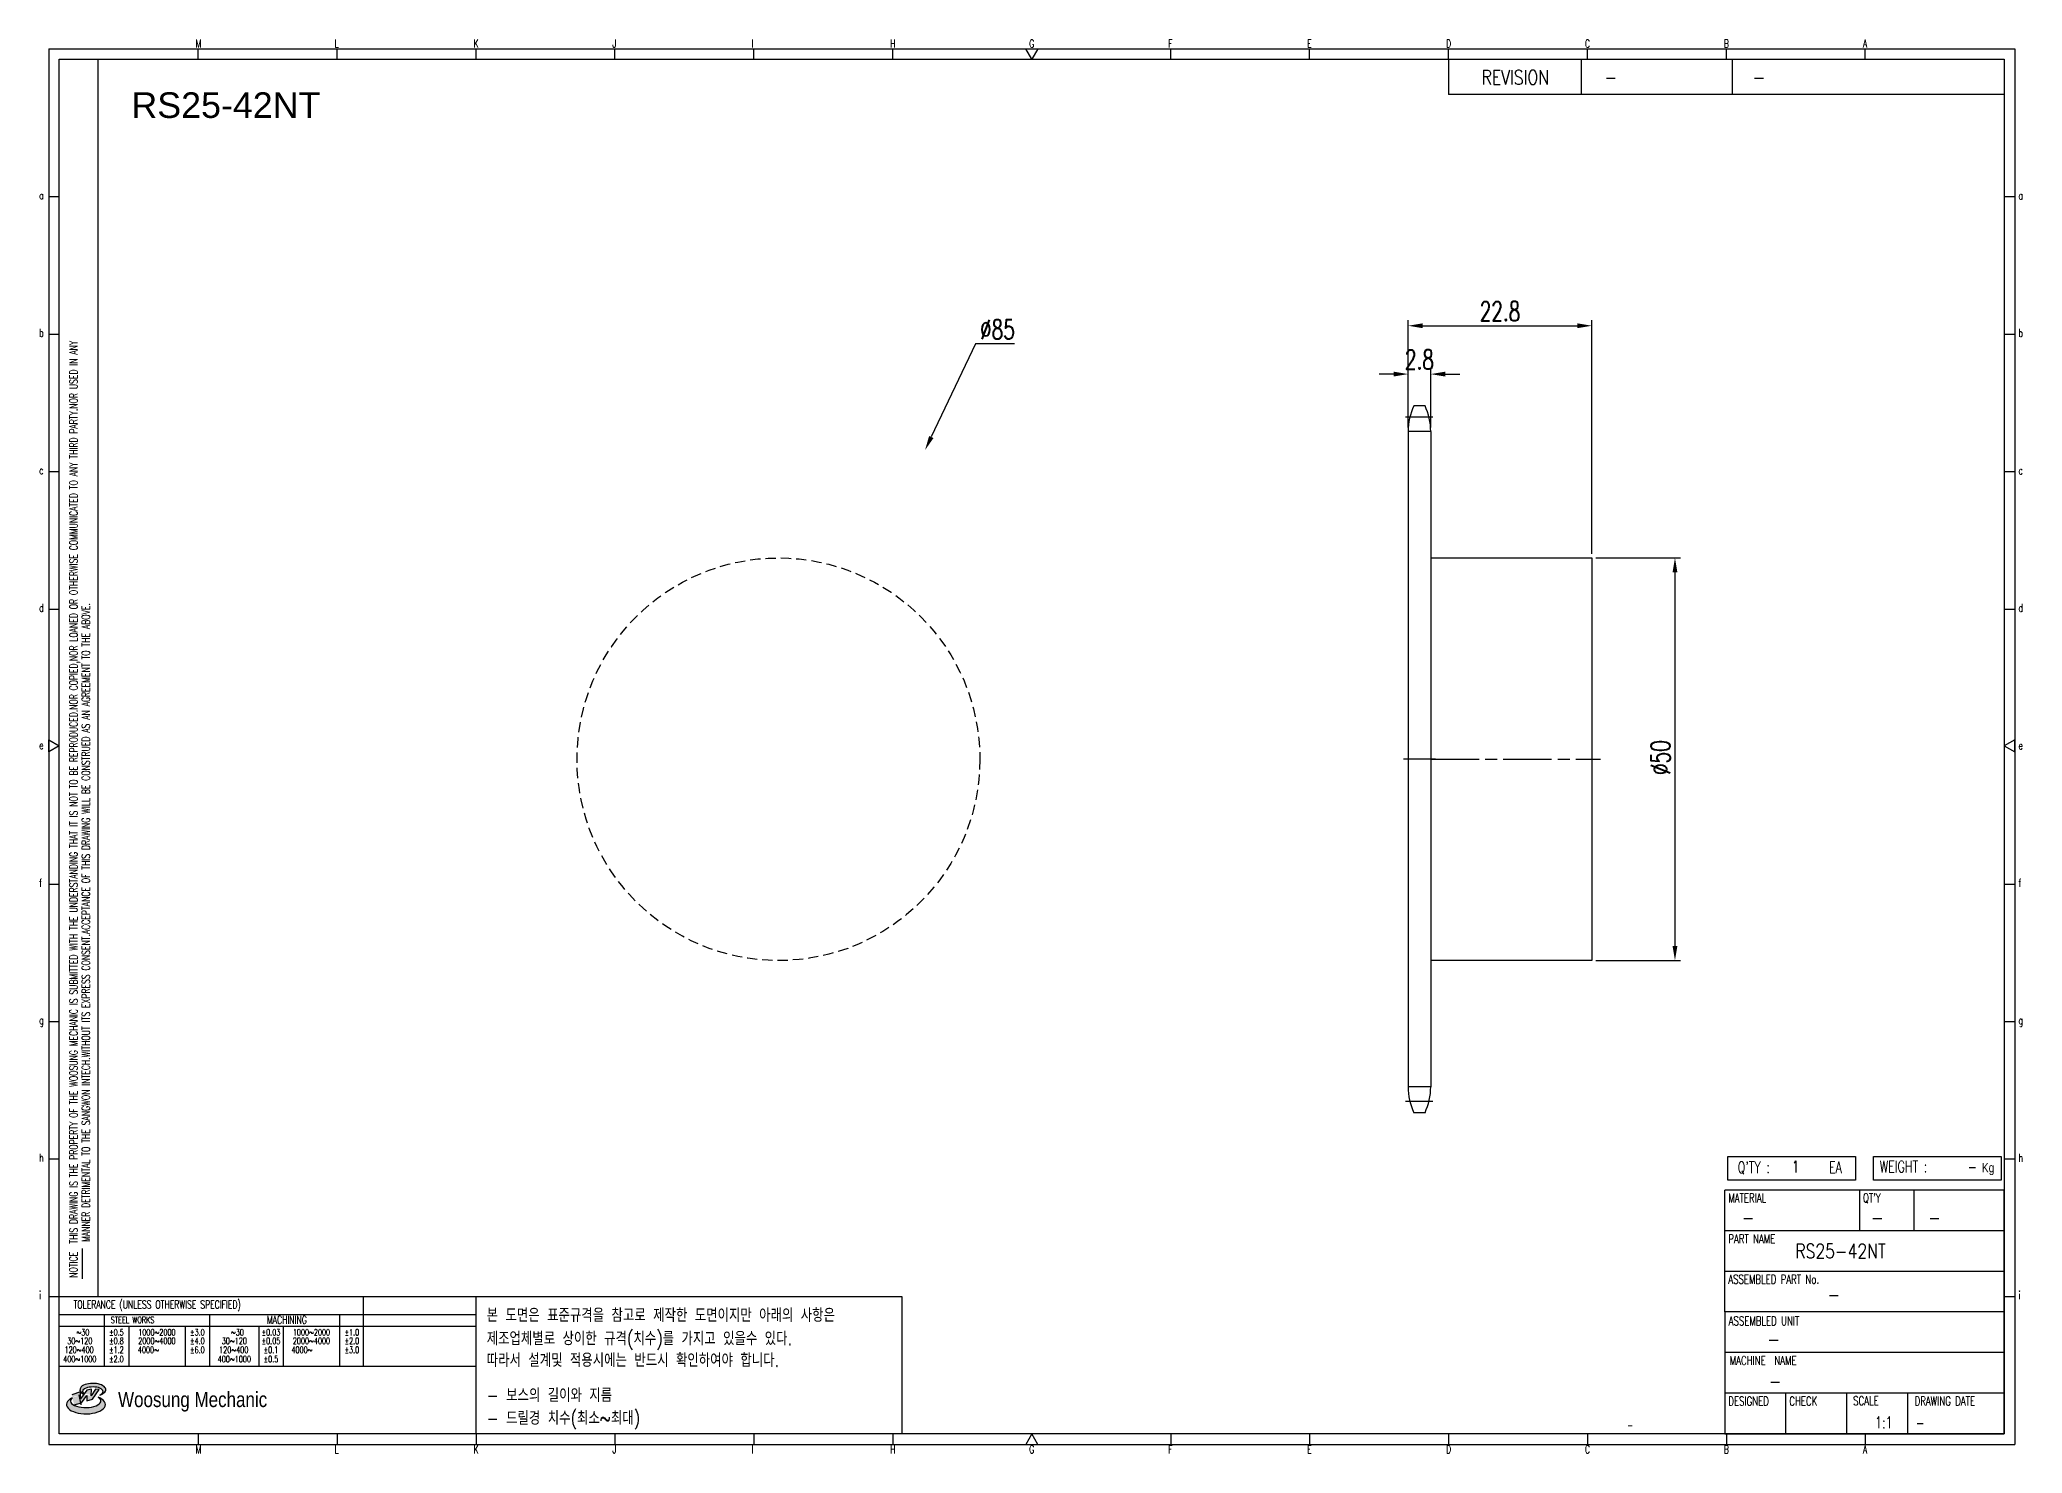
# Model space of a CAD drawing. Header units: millimetres. Extents: x -67764 to -67138, y 1720 to 1903.
# Drawn here: x -67384.3 to -67138.2, y 1725.6 to 1901.1 of the extents above; entities that cross this region are included whole.
import ezdxf
from ezdxf.enums import TextEntityAlignment as Align

# ---------------------------------------------------------------- set-up
doc = ezdxf.new("R2010")
doc.units = ezdxf.units.MM
for name, pattern in [('AM_ISO02W050', [7.5, 6, -1.5]), ('AM_ISO02W050x2', [3.75, 3, -0.75]), ('AM_ISO08W050', [18, 12, -1.5, 3, -1.5]), ('AM_ISO08W050x2', [9, 6, -0.75, 1.5, -0.75]), ('HIDDEN', [9.525, 6.35, -3.175])]:
    doc.linetypes.add(name, pattern=pattern)
for name, color, linetype, lineweight in [('AM_3N', 6, 'AM_ISO02W050', 25), ('AM_7', 4, 'AM_ISO08W050', 25), ('AM_7N', 4, 'AM_ISO08W050', 25)]:
    doc.layers.add(name, color=color, linetype=linetype, lineweight=lineweight)
for name, color, linetype in [('S-DIM', 7, 'Continuous'), ('TITLE', 7, 'Continuous'), ('도면레이아웃', 7, 'Continuous')]:
    doc.layers.add(name, color=color, linetype=linetype)
doc.styles.add('HAN', font='ROMANS.shx', dxfattribs={"width": 0.7, "bigfont": 'whgtxt.shx'})
doc.styles.add('HKD_ST2', font='romans.shx', dxfattribs={"width": 0.7, "height": 4, "bigfont": '@extfont2.shx'})
doc.styles.add('HSG', font='SIMPLEX.shx', dxfattribs={"width": 0.7, "bigfont": 'HSG.shx'})
doc.styles.add('ROMANS', font='romans.shx', dxfattribs={"width": 0.7, "bigfont": 'whgtxt.shx'})
doc.styles.add('SLDTEXTSTYLE4', font='arial.ttf', dxfattribs={"width": 0.8})
doc.styles.get("Standard").update_dxf_attribs({"font": 'arial.ttf'})
doc.dimstyles.new('APP3.5', dxfattribs={"dimtxt": 2.4, "dimasz": 1.8, "dimexe": 0.7, "dimexo": 0.5, "dimgap": 0.6, "dimtad": 1, "dimtoh": 1, "dimdec": 1, "dimrnd": 0.01, "dimzin": 9, "dimdsep": 46, "dimtxsty": 'HSG', "dimcen": 0, "dimclrd": 1, "dimclre": 1, "dimclrt": 256, "dimazin": 2, "dimtp": 1, "dimtm": 1, "dimtfac": 0.5, "dimtdec": 1, "dimtofl": 0, "dimtmove": 0, "dimatfit": 3, "dimfxl": 0, "dimtvp": 1, "dimtolj": 2, "dimlwd": -1, "dimlwe": -1, "dimarcsym": 0})

# ---------------------------------------------------------------- blocks, each defined once
blk = doc.blocks.new('fyjkfytuj')
for p, q in [((-66537.93, 409.63), (-66517.93, 409.63)), ((-66517.93, 409.63), (-66517.93, 359.63)), ((-66517.93, 359.63), (-66537.93, 359.63))]:
    blk.add_line(p, q)
at = {"layer": 'AM_7N', "linetype": 'AM_ISO08W050x2'}
blk.add_line((-66537.93, 384.63), (-66516.85, 384.63), dxfattribs=at)
blk = doc.blocks.new('SUYWSHJH')
at = {"layer": '도면레이아웃'}
h = blk.add_hatch(color=10, dxfattribs=at)
h.paths.add_polyline_path([(1.544, 35.177), (1.554, 34.966), (1.779, 35.034), (2.054, 35.422), (1.908, 35.446), (1.728, 35.167), (1.741, 35.439), (1.547, 35.405), (1.292, 35.041), (1.295, 35.33), (0.943, 35.208), (1.03, 34.8), (1.336, 34.885)])
edge = h.paths.add_edge_path()
edge.add_ellipse((1.795, 35.421), major_axis=(-0.53, 0), ratio=0.487785, start_angle=122.36065, end_angle=403.39574)
edge.add_line((1.411, 35.244), (1.419, 35.261))
edge.add_ellipse((1.798, 35.344), major_axis=(-0.423, 0), ratio=0.444396, start_angle=131.58977, end_angle=386.19408, ccw=False)
edge = h.paths.add_edge_path()
edge.add_ellipse((1.512, 34.815), major_axis=(-0.793, 0), ratio=0.480113, start_angle=314.67633, end_angle=590.85213)
edge.add_ellipse((1.501, 34.958), major_axis=(-0.62, 0), ratio=0.43311, start_angle=331.7024, end_angle=574.42495, ccw=False)
for p, q in [((0, 90.118), (80.15, 90.118)), ((0, 90.118), (0, 33.191)), ((6.089, 89.693), (6.089, 90.118)), ((11.753, 89.693), (11.753, 90.118)), ((17.418, 89.693), (17.418, 90.118)), ((23.082, 89.693), (23.082, 90.118)), ((28.746, 89.693), (28.746, 90.118)), ((34.411, 89.693), (34.411, 90.118)), ((45.739, 89.693), (45.739, 90.118)), ((51.404, 89.693), (51.404, 90.118)), ((57.068, 89.693), (57.068, 90.118)), ((62.732, 89.693), (62.732, 90.118)), ((68.397, 89.693), (68.397, 90.118)), ((74.061, 89.693), (74.061, 90.118)), ((80.15, 90.118), (80.15, 33.191)), ((0, 84.085), (0.425, 84.085)), ((79.725, 84.085), (80.15, 84.085)), ((0, 78.478), (0.425, 78.478)), ((79.725, 78.478), (80.15, 78.478)), ((0, 72.87), (0.425, 72.87)), ((79.725, 72.87), (80.15, 72.87)), ((0, 67.262), (0.425, 67.262)), ((79.725, 67.262), (80.15, 67.262)), ((0, 56.047), (0.425, 56.047)), ((79.725, 56.047), (80.15, 56.047)), ((0, 50.439), (0.425, 50.439)), ((79.725, 50.439), (80.15, 50.439)), ((0, 44.832), (0.425, 44.832)), ((79.725, 44.832), (80.15, 44.832)), ((1.377, 39.947), (1.377, 41.174)), ((0, 39.224), (0.425, 39.224)), ((79.725, 39.224), (80.15, 39.224)), ((0, 33.191), (80.15, 33.191)), ((6.089, 33.616), (6.089, 33.191)), ((11.753, 33.616), (11.753, 33.191)), ((17.418, 33.616), (17.418, 33.191)), ((23.082, 33.616), (23.082, 33.191)), ((28.746, 33.616), (28.746, 33.191)), ((34.411, 33.616), (34.411, 33.191)), ((45.739, 33.616), (45.739, 33.191)), ((51.404, 33.616), (51.404, 33.191)), ((57.068, 33.616), (57.068, 33.191)), ((62.732, 33.616), (62.732, 33.191)), ((68.397, 33.616), (68.397, 33.191)), ((74.061, 33.616), (74.061, 33.191))]:
    blk.add_line(p, q)
at = {"color": 2}
for p, q in [((2.017, 39.224), (2.017, 89.693)), ((0.425, 39.224), (17.418, 39.224)), ((12.816, 39.224), (12.816, 36.382)), ((17.418, 33.616), (17.418, 39.224)), ((0.425, 38.487), (17.418, 38.487)), ((0.425, 38.012), (17.418, 38.012)), ((2.257, 38.487), (2.257, 36.382)), ((3.257, 38.012), (3.257, 36.382)), ((5.557, 38.012), (5.557, 36.382)), ((6.557, 38.5), (6.557, 36.382)), ((8.557, 38.012), (8.557, 36.382)), ((9.557, 38.026), (9.557, 36.382)), ((11.857, 38.487), (11.857, 36.382)), ((0.425, 36.382), (17.418, 36.382))]:
    blk.add_line(p, q, dxfattribs=at)
at = {"color": 6, "ltscale": 0.5}
for p, q in [((57.068, 89.693), (57.068, 88.246)), ((62.47, 89.693), (62.47, 88.246)), ((68.635, 89.693), (68.635, 88.246)), ((79.725, 88.246), (57.068, 88.246)), ((68.336, 38.59), (68.336, 43.563)), ((79.725, 43.563), (68.336, 43.563)), ((73.827, 43.563), (73.827, 41.905)), ((76.037, 43.563), (76.037, 41.905)), ((79.725, 38.59), (79.725, 43.563)), ((79.725, 41.905), (68.336, 41.905)), ((79.725, 40.248), (68.336, 40.248)), ((68.336, 38.59), (68.336, 33.616)), ((79.725, 38.59), (68.336, 38.59)), ((79.725, 33.616), (79.725, 38.59)), ((79.725, 36.932), (68.336, 36.932)), ((79.725, 35.274), (68.336, 35.274)), ((70.822, 33.616), (70.822, 35.274)), ((73.309, 33.616), (73.309, 35.274)), ((75.796, 33.616), (75.796, 35.274)), ((68.336, 33.616), (79.725, 33.616))]:
    blk.add_line(p, q, dxfattribs=at)
for points in [[(40.075, 89.693), (39.83, 90.118), (40.32, 90.118)], [(0.425, 89.693), (79.725, 89.693), (79.725, 33.616), (0.425, 33.616)], [(0.425, 61.679), (0, 61.433), (0, 61.924)], [(79.725, 61.679), (80.15, 61.433), (80.15, 61.924)], [(40.075, 33.616), (39.83, 33.191), (40.32, 33.191)]]:
    blk.add_lwpolyline(points, close=True)
at = {"layer": 'TITLE', "color": 20}
for p, q in [((68.449, 43.961), (68.449, 44.936)), ((68.449, 44.936), (73.654, 44.936)), ((73.654, 44.936), (73.654, 43.961)), ((74.39, 43.961), (74.39, 44.936)), ((74.39, 44.936), (79.595, 44.936)), ((79.595, 44.936), (79.595, 43.961)), ((73.654, 43.961), (68.449, 43.961)), ((79.595, 43.961), (74.39, 43.961))]:
    blk.add_line(p, q, dxfattribs=at)
at = {"layer": '도면레이아웃'}
for p, q in [((1.295, 35.33), (0.943, 35.208)), ((1.03, 34.8), (1.336, 34.885)), ((1.224, 35.208), (1.311, 34.8)), ((1.224, 35.208), (1.224, 35.208)), ((1.547, 35.405), (1.292, 35.041)), ((1.292, 35.041), (1.295, 35.33)), ((1.336, 34.885), (1.544, 35.177)), ((1.419, 35.261), (1.411, 35.244)), ((1.544, 35.177), (1.554, 34.966)), ((1.741, 35.439), (1.547, 35.405)), ((1.554, 34.966), (1.779, 35.034)), ((1.908, 35.446), (1.728, 35.167)), ((1.728, 35.167), (1.741, 35.439)), ((1.779, 35.034), (2.054, 35.422)), ((2.054, 35.422), (1.908, 35.446))]:
    blk.add_line(p, q, dxfattribs=at)
for centre, major_axis, ratio, start_param, end_param in [((1.795, 35.421), (-0.53, 0), 0.487785, 2.135596, 7.040584), ((1.512, 34.815), (-0.793, 0), 0.480113, 5.492138, 10.312315), ((1.501, 34.958), (-0.62, 0), 0.43311, 5.789299, 10.025607), ((1.798, 35.344), (-0.423, 0), 0.444396, 2.296675, 6.740358)]:
    blk.add_ellipse(centre, major_axis=major_axis, ratio=ratio, start_param=start_param, end_param=end_param, dxfattribs=at)
at = {"color": 4, "style": 'HKD_ST2', "width": 0.7}
for s, p in [('M', (5.988, 90.164)), ('L', (11.652, 90.164)), ('K', (17.316, 90.164)), ('J', (22.981, 90.164)), ('I', (28.645, 90.164)), ('H', (34.309, 90.164)), ('G', (39.974, 90.164)), ('F', (45.638, 90.164)), ('E', (51.302, 90.164)), ('D', (56.967, 90.164)), ('C', (62.631, 90.164)), ('B', (68.295, 90.164)), ('A', (73.96, 90.164)), ('a', (-0.395, 83.976)), ('a', (80.305, 83.97)), ('b', (-0.395, 78.368)), ('b', (80.305, 78.362)), ('c', (-0.395, 72.76)), ('c', (80.305, 72.754)), ('d', (-0.395, 67.153)), ('d', (80.305, 67.147)), ('e', (-0.395, 61.545)), ('e', (80.305, 61.539)), ('f', (-0.395, 55.937)), ('f', (80.305, 55.931)), ('g', (-0.395, 50.33)), ('g', (80.305, 50.324)), ('h', (-0.395, 44.722)), ('h', (80.305, 44.716)), ('i', (-0.395, 39.114)), ('i', (80.305, 39.108)), ('M', (5.988, 32.824)), ('L', (11.652, 32.824)), ('K', (17.316, 32.824)), ('J', (22.981, 32.824)), ('I', (28.645, 32.824)), ('H', (34.309, 32.824)), ('G', (39.974, 32.824)), ('F', (45.638, 32.824)), ('E', (51.302, 32.824)), ('D', (56.967, 32.824)), ('C', (62.631, 32.824)), ('B', (68.295, 32.824)), ('A', (73.96, 32.824))]:
    blk.add_text(s, height=0.326, dxfattribs=at).set_placement(p)
for s, height, style, width, p in [('REVISION', 0.5806, 'HAN', 0.8, (58.415, 88.664)), ('-', 0.581, 'HAN', 0.8, (63.426, 88.664)), ('-', 0.581, 'HAN', 0.8, (69.468, 88.664)), ("Q'TY : ", 0.4746, 'HKD_ST2', 0.7, (68.857, 44.253)), ('1', 0.475, 'HKD_ST2', 0.7, (71.071, 44.275)), ('EA', 0.4746, 'HKD_ST2', 0.7, (72.578, 44.253)), ('WEIGHT : ', 0.4746, 'HKD_ST2', 0.7, (74.65, 44.286)), ('-', 0.581, 'HAN', 0.8, (69.029, 42.157)), ('-', 0.581, 'HAN', 0.8, (74.289, 42.157)), ('-', 0.581, 'HAN', 0.8, (76.623, 42.157)), ('-', 0.581, 'HAN', 0.8, (72.515, 39.013)), ('-', 0.581, 'HAN', 0.8, (70.067, 37.189)), ('-', 0.581, 'HAN', 0.8, (70.126, 35.48)), ('1:1', 0.4746, 'HKD_ST2', 0.7, (74.458, 33.848)), ('-', 0.475, 'HKD_ST2', 0.7, (76.112, 33.837))]:
    blk.add_text(s, height=height, dxfattribs=dict(style=style, width=width)).set_placement(p)
at = {"color": 2, "style": 'HKD_ST2', "width": 0.7}
for s, p in [(' THIS DRAWING IS THE PROPERTY OF THE WOOSUNG MECHANIC IS SUBMITTED WITH THE UNDERSTANDING THAT IT IS NOT TO BE REPRODUCED.NOR COPIED,NOR LOANED OR OTHERWISE COMMUNICATED TO ANY THIRD PARTY.NOR USED IN ANY', (1.173, 41.217)), ('MANNER DETRIMENTAL TO THE SANGWON INTECH.WITHOUT ITS EXPRESS CONSENT.ACCEPTANCE OF THIS DRAWING WILL BE CONSTRUED AS AN AGREEMENT TO THE ABOVE.', (1.672, 41.447))]:
    blk.add_text(s, height=0.326266, rotation=90, dxfattribs=at).set_placement(p)
at = {"style": 'HKD_ST2', "width": 0.7}
blk.add_text('-', height=0.475, dxfattribs=at).set_placement((78.613, 44.286), align=Align.RIGHT)
at = {"color": 4, "style": 'HKD_ST2', "width": 0.7}
for s, height, p in [('MATERIAL', 0.3651, (68.474, 43.425)), ("QT'Y", 0.3651, (73.965, 43.425)), ('PART NAME', 0.3651, (68.474, 41.756)), ('ASSEMBLED PART No.', 0.36511, (68.474, 40.109)), ('ASSEMBLED UNIT', 0.36511, (68.49, 38.408)), ('MACHINE  NAME', 0.36511, (68.532, 36.794)), ('DESIGNED', 0.3651, (68.474, 35.136)), ('CHECK', 0.3651, (70.961, 35.136)), ('SCALE', 0.3651, (73.566, 35.153)), ('DRAWING DATE', 0.36511, (76.071, 35.141))]:
    blk.add_text(s, height=height, dxfattribs=at).set_placement(p, align=Align.TOP_LEFT)
at = {"style": 'HKD_ST2', "width": 0.7}
blk.add_text('NOTICE', height=0.3263, rotation=90, dxfattribs=at).set_placement((1.163, 39.988))
for s, height, style, width, p in [('TOLERANCE (UNLESS OTHERWISE SPECIFIED)', 0.32627, 'HKD_ST2', 0.7, (4.417, 38.896)), ('-', 0.326, 'ROMANS', 0.65, (64.469, 33.975))]:
    blk.add_text(s, height=height, dxfattribs=dict(style=style, width=width)).set_placement(p, align=Align.MIDDLE_CENTER)
at = {"color": 4, "style": 'HKD_ST2', "width": 0.7}
for s, height, p in [('STEEL WORKS', 0.26101, (3.416, 38.268)), ('MACHINING', 0.3263, (9.707, 38.27)), ('%%P0.5', 0.261, (2.757, 37.762)), ('%%P0.8', 0.261, (2.757, 37.411)), ('%%P3.0', 0.261, (6.057, 37.762)), ('%%P4.0', 0.261, (6.057, 37.411)), ('%%P0.03', 0.261, (9.057, 37.762)), ('%%P0.05', 0.261, (9.057, 37.411)), ('%%P1.0', 0.261, (12.357, 37.762)), ('%%P2.0', 0.261, (12.357, 37.411)), ('%%P1.2', 0.261, (2.757, 37.045)), ('%%P2.0', 0.261, (2.757, 36.67)), ('%%P6.0', 0.261, (6.057, 37.045)), ('%%P0.1', 0.261, (9.057, 37.045)), ('%%P0.5', 0.261, (9.057, 36.67)), ('%%P3.0', 0.261, (12.357, 37.045))]:
    blk.add_text(s, height=height, dxfattribs=at).set_placement(p, align=Align.MIDDLE)
for s, height, p in [('30%%126120', 0.261, (1.263, 37.411)), ('%%12630', 0.261, (1.389, 37.762)), ('2000%%1264000', 0.26101, (4.407, 37.411)), ('1000%%1262000', 0.26101, (4.407, 37.762)), ('30%%126120', 0.261, (7.563, 37.411)), ('%%12630', 0.261, (7.689, 37.762)), ('2000%%1264000', 0.26101, (10.707, 37.411)), ('1000%%1262000', 0.26101, (10.707, 37.762)), ('400%%1261000', 0.26101, (1.263, 36.67)), ('120%%126400', 0.26101, (1.237, 37.045)), ('4000%%126', 0.261, (4.061, 37.045)), ('400%%1261000', 0.26101, (7.563, 36.67)), ('120%%126400', 0.26101, (7.537, 37.045)), ('4000%%126', 0.261, (10.321, 37.045))]:
    blk.add_text(s, height=height, dxfattribs=at).set_placement(p, align=Align.MIDDLE_CENTER)
at = {"color": 1, "style": 'SLDTEXTSTYLE4', "width": 0.8}
blk.add_text('Woosung Mechanic', height=0.61957, dxfattribs=at).set_placement((2.822, 34.711))
at = {"layer": 'TITLE', "width": 0.8}
blk.add_text('Kg', height=0.3789, dxfattribs=at).set_placement((78.807, 44.286))
blk = doc.blocks.new('*D18')
at = {"layer": 'Defpoints', "color": 0, "transparency": 16777216}
for p in [(-67211.61, 1859.58), (-67214.41, 1852.45), (-67211.61, 1852.45)]:
    blk.add_point(p, dxfattribs=at)
at = {"layer": 'S-DIM', "color": 1, "transparency": 16777216}
for p, q in [((-67216.21, 1859.58), (-67218.01, 1859.58)), ((-67214.41, 1852.95), (-67214.41, 1860.28)), ((-67211.61, 1852.95), (-67211.61, 1860.28)), ((-67209.81, 1859.58), (-67208.01, 1859.58))]:
    blk.add_line(p, q, dxfattribs=at)
for points in [[(-67216.21, 1859.88), (-67216.21, 1859.28), (-67214.41, 1859.58)], [(-67209.81, 1859.88), (-67209.81, 1859.28), (-67211.61, 1859.58)]]:
    blk.add_solid(points, dxfattribs=at)
at = {"layer": 'S-DIM', "transparency": 16777216, "insert": (-67213.01, 1861.38), "char_height": 2.4, "attachment_point": 5, "style": 'HSG'}
blk.add_mtext('\\A2;2.8', dxfattribs=at)
blk = doc.blocks.new('*D19')
at = {"layer": 'Defpoints', "color": 0, "transparency": 16777216}
for p in [(-67191.61, 1865.58), (-67214.41, 1852.45), (-67191.61, 1836.75)]:
    blk.add_point(p, dxfattribs=at)
at = {"layer": 'S-DIM', "color": 1, "transparency": 16777216}
for p, q in [((-67214.41, 1852.95), (-67214.41, 1866.28)), ((-67212.61, 1865.58), (-67193.41, 1865.58)), ((-67191.61, 1837.25), (-67191.61, 1866.28))]:
    blk.add_line(p, q, dxfattribs=at)
for points in [[(-67212.61, 1865.88), (-67212.61, 1865.28), (-67214.41, 1865.58)], [(-67193.41, 1865.88), (-67193.41, 1865.28), (-67191.61, 1865.58)]]:
    blk.add_solid(points, dxfattribs=at)
at = {"layer": 'S-DIM', "transparency": 16777216, "insert": (-67203.01, 1867.38), "char_height": 2.4, "attachment_point": 5, "style": 'HSG'}
blk.add_mtext('\\A2;22.8', dxfattribs=at)
blk = doc.blocks.new('*D20')
at = {"layer": 'Defpoints', "color": 0, "transparency": 16777216}
for p in [(-67191.61, 1836.75), (-67191.61, 1786.75), (-67181.29, 1786.75)]:
    blk.add_point(p, dxfattribs=at)
at = {"layer": 'S-DIM', "color": 1, "transparency": 16777216}
for p, q in [((-67191.11, 1836.75), (-67180.59, 1836.75)), ((-67181.29, 1834.95), (-67181.29, 1788.55)), ((-67191.11, 1786.75), (-67180.59, 1786.75))]:
    blk.add_line(p, q, dxfattribs=at)
for points in [[(-67181.59, 1834.95), (-67180.99, 1834.95), (-67181.29, 1836.75)], [(-67181.59, 1788.55), (-67180.99, 1788.55), (-67181.29, 1786.75)]]:
    blk.add_solid(points, dxfattribs=at)
at = {"layer": 'S-DIM', "transparency": 16777216, "insert": (-67183.09, 1811.95), "char_height": 2.4, "attachment_point": 5, "rotation": 90, "style": 'HSG'}
blk.add_mtext('\\A2;%%c50', dxfattribs=at)
blk = doc.blocks.new('*D21')
at = {"layer": 'Defpoints', "color": 0, "transparency": 16777216}
for p in [(-67274.37, 1850.14), (-67310.77, 1773.36)]:
    blk.add_point(p, dxfattribs=at)
at = {"layer": 'S-DIM', "color": 1, "transparency": 16777216}
for p, q in [((-67268.11, 1863.33), (-67273.6, 1851.77)), ((-67263.27, 1863.33), (-67268.11, 1863.33))]:
    blk.add_line(p, q, dxfattribs=at)
blk.add_solid([(-67273.87, 1851.89), (-67273.32, 1851.64), (-67274.37, 1850.14)], dxfattribs=at)
at = {"layer": 'S-DIM', "transparency": 16777216, "insert": (-67265.39, 1865.13), "char_height": 2.4, "attachment_point": 5, "style": 'HSG'}
blk.add_mtext('\\A2;∅85', dxfattribs=at)

msp = doc.modelspace()

# ---------------------------------------------------------------- linework, layer by layer
for p, q in [((-67212.31, 1855.65), (-67213.7, 1855.65)), ((-67214.41, 1852.45), (-67214.41, 1771.06)), ((-67211.61, 1852.45), (-67211.61, 1771.06)), ((-67212.31, 1767.86), (-67213.7, 1767.86))]:
    msp.add_line(p, q)
at = {"color": 4}
msp.add_lwpolyline([(-67330.1, 1745.04), (-67277.25, 1745.04), (-67277.25, 1727.97), (-67330.1, 1727.97)], close=True, dxfattribs=at)
at = {"color": 2, "linetype": 'HIDDEN', "ltscale": 0.2}
msp.add_circle((-67292.57, 1811.75), 25, dxfattribs=at)
for centre, start, end in [((-67206.81, 1852.45), 155.0989, 180), ((-67219.21, 1852.45), 0, 24.9011), ((-67206.81, 1771.06), 180, 204.9011), ((-67219.21, 1771.06), 335.0989, 0)]:
    msp.add_arc(centre, 7.6, start, end)
at = {"layer": 'AM_3N', "linetype": 'AM_ISO02W050x2'}
for p, q in [((-67211.61, 1852.45), (-67214.41, 1852.45)), ((-67211.61, 1771.06), (-67214.41, 1771.06))]:
    msp.add_line(p, q, dxfattribs=at)
at = {"layer": 'AM_7', "linetype": 'AM_ISO08W050x2'}
for p, q in [((-67211.33, 1854.25), (-67214.72, 1854.25)), ((-67211.02, 1811.75), (-67214.99, 1811.75)), ((-67211.33, 1769.26), (-67214.72, 1769.26))]:
    msp.add_line(p, q, dxfattribs=at)

# ---------------------------------------------------------------- block references
at = {"xscale": 3.0443459904, "yscale": 3.0443459904, "zscale": 3.0443459904}
msp.add_blockref('SUYWSHJH', (-67383.13, 1625.63), dxfattribs=at)
msp.add_blockref('fyjkfytuj', (-673.67, 1427.12))

# ---------------------------------------------------------------- texts
at = {"color": 2}
msp.add_text('RS25-42NT', height=3.181, dxfattribs=at).set_placement((-67372.88, 1891.39))
at = {"style": 'HAN', "width": 0.8}
msp.add_text('RS25-42NT', height=1.768, dxfattribs=at).set_placement((-67166.35, 1749.79))
at = {"color": 4, "style": 'HAN', "width": 0.8}
for s, p in [('본 도면은 표준규격을 참고로 제작한 도면이지만 아래의 사항은', (-67328.78, 1741.88)), ('제조업체별로 상이한 규격(치수)를 가지고 있을수 있다.', (-67328.78, 1738.98)), ('따라서 설계및 적용시에는 반드시 확인하여야 합니다.', (-67328.78, 1736.29)), ('- 보스의 길이와 지름', (-67328.78, 1731.95)), ('- 드릴경 치수(최소~최대)', (-67328.78, 1729.1))]:
    msp.add_text(s, height=1.6724, dxfattribs=at).set_placement(p)

# ---------------------------------------------------------------- dimensions: what is measured, and where the dimension line sits
at = {"layer": 'S-DIM'}
dim = msp.add_linear_dim(base=(-67191.61, 1865.58), p1=(-67214.41, 1852.45), p2=(-67191.61, 1836.75), dimstyle='APP3.5', dxfattribs=at)
dim.commit()
dim.dimension.update_dxf_attribs({"geometry": '*D19', "text_midpoint": (-67203.01, 1867.38)})
dim = msp.add_diameter_dim_2p(p1=(-67310.77, 1773.36), p2=(-67274.37, 1850.14), dimstyle='APP3.5', dxfattribs=at)
dim.commit()
dim.dimension.update_dxf_attribs({"geometry": '*D21', "text_midpoint": (-67265.39, 1863.33), "dimtype": 163})
dim = msp.add_linear_dim(base=(-67211.61, 1859.58), p1=(-67214.41, 1852.45), p2=(-67211.61, 1852.45), dimstyle='APP3.5', dxfattribs=at)
dim.commit()
dim.dimension.update_dxf_attribs({"geometry": '*D18', "text_midpoint": (-67213.01, 1859.58), "dimtype": 160})
dim = msp.add_linear_dim(base=(-67181.29, 1786.75), p1=(-67191.61, 1836.75), p2=(-67191.61, 1786.75), angle=90, text='%%c<>', dimstyle='APP3.5', dxfattribs=at)
dim.commit()
dim.dimension.update_dxf_attribs({"geometry": '*D20', "text_midpoint": (-67181.29, 1811.95), "dimtype": 160})

doc.saveas('drawing.dxf')
